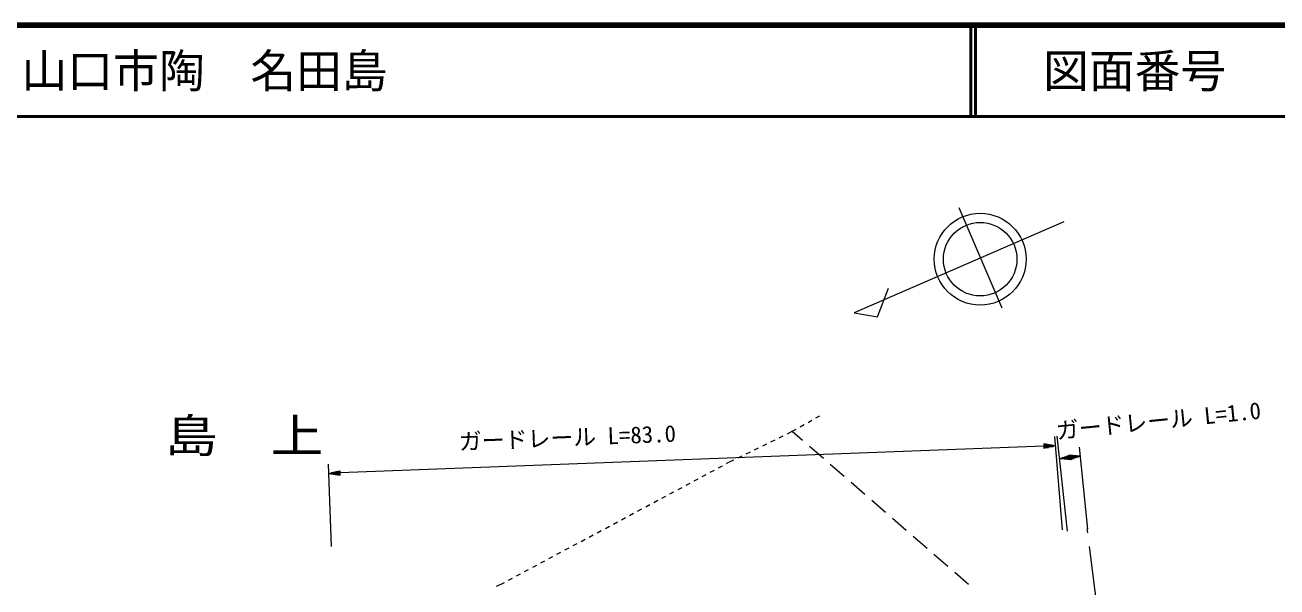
# Model space of a CAD drawing. Units: millimetres, scale not verified. Extents: x 40000 to 680000, y 20000 to 380000.
# Drawn here: x 405413 to 542170, y 318615 to 380000 of the extents above; entities that cross this region are included whole.
import ezdxf
from ezdxf.enums import TextEntityAlignment as Align

# ---------------------------------------------------------------- set-up
doc = ezdxf.new("R2010")
doc.units = ezdxf.units.MM
doc.header["$LTSCALE"] = 1000
doc.linetypes.add('CHAIN', pattern=[18.5, 12, -1.5, 3.5, -1.5])
for name, color, linetype, lineweight in [('M-BGD', 7, 'Continuous', 13), ('M-BMK', 2, 'CHAIN', 13), ('M-BMK-SRVR', 3, 'Continuous', 13), ('M-STR-HTXT', 7, 'Continuous', 13), ('M-TTL', 2, 'Continuous', 140), ('M-TTL-LINE', 7, 'Continuous', 50)]:
    doc.layers.add(name, color=color, linetype=linetype, lineweight=lineweight)
doc.layers.add('M-BMK-HTXT', color=7, linetype='Continuous')
doc.layers.add('M-TTL-TXT', color=7, linetype='Continuous')
doc.styles.add('ＭＳ ゴシック', font='')
doc.styles.get('ＭＳ ゴシック').set_extended_font_data('MS Gothic')

msp = doc.modelspace()

# ---------------------------------------------------------------- linework, layer by layer
at = {"layer": 'M-BGD'}
for p, q in [((490943, 336598), (491378, 336845)), ((491812, 337092), (492224, 337326)), ((487786, 334916), (488236, 335136)), ((488685, 335356), (489228, 335622)), ((489228, 335622), (489639, 335856)), ((489228, 335622), (490354, 334644)), ((490074, 336103), (490509, 336351)), ((485092, 333597), (485541, 333817)), ((485990, 334037), (486439, 334257)), ((486888, 334477), (487337, 334696)), ((491109, 333989), (492620, 332678)), ((482303, 332232), (482847, 332498)), ((483296, 332718), (483745, 332937)), ((484194, 333157), (484643, 333377)), ((480269, 331144), (480710, 331379)), ((481151, 331615), (481592, 331851)), ((482033, 332087), (482303, 332232)), ((493375, 332022), (494885, 330711)), ((477623, 329729), (478064, 329965)), ((478505, 330201), (478946, 330436)), ((479387, 330672), (479828, 330908)), ((495640, 330055), (497150, 328744)), ((474978, 328314), (475419, 328550)), ((475860, 328786), (476301, 329022)), ((476741, 329257), (477182, 329493)), ((472332, 326900), (472773, 327136)), ((473214, 327371), (473655, 327607)), ((474096, 327843), (474537, 328079)), ((497905, 328089), (499416, 326777)), ((469687, 325485), (470128, 325721)), ((470569, 325957), (471010, 326192)), ((471450, 326428), (471891, 326664)), ((500171, 326122), (501681, 324811)), ((467041, 324070), (467482, 324306)), ((467923, 324542), (468364, 324778)), ((468805, 325014), (469246, 325249)), ((502436, 324155), (503946, 322844)), ((464396, 322656), (464837, 322892)), ((465278, 323127), (465718, 323363)), ((466159, 323599), (466600, 323835)), ((461750, 321241), (462191, 321477)), ((462632, 321713), (463073, 321948)), ((463514, 322184), (463955, 322420)), ((504702, 322188), (506212, 320877)), ((459105, 319827), (459546, 320062)), ((459987, 320298), (460427, 320534)), ((460868, 320770), (461309, 321005)), ((506967, 320222), (508477, 318910)), ((456929, 318686), (457511, 318974)), ((457511, 318974), (457782, 319119)), ((458223, 319355), (458664, 319591))]:
    msp.add_line(p, q, dxfattribs=at)
at = {"layer": 'M-BMK'}
msp.add_line((525579, 292799), (521449, 324947), dxfattribs=at)
at = {"layer": 'M-BMK-SRVR'}
for p, q in [((512156, 349063), (507438, 360041)), ((518905, 358505), (495967, 348563)), ((498531, 348140), (499733, 351272)), ((495967, 348563), (498531, 348140))]:
    msp.add_line(p, q, dxfattribs=at)
for radius in [5016, 4013]:
    msp.add_circle((509750, 354420), radius, dxfattribs=at)
at = {"layer": 'M-STR-HTXT'}
for p, q in [((519282, 324705), (518173, 335084)), ((516706, 333988), (439840, 331069)), ((517955, 334035), (516697, 334237)), ((516697, 334237), (516716, 333738)), ((516948, 334197), (516699, 334187)), ((516700, 334138), (517200, 334156)), ((517452, 334116), (516702, 334088)), ((516704, 334038), (517704, 334076)), ((517955, 334035), (516706, 333988)), ((516708, 333938), (517707, 333976)), ((517459, 333916), (516710, 333888)), ((516712, 333838), (517211, 333857)), ((516964, 333797), (516714, 333788)), ((517955, 334035), (516716, 333738)), ((518741, 324844), (517917, 335034)), ((521506, 324929), (520602, 333884)), ((518479, 332664), (519697, 333038)), ((518479, 332664), (519723, 332790)), ((518479, 332664), (519748, 332541)), ((519718, 332839), (518723, 332739)), ((519728, 332740), (518733, 332640)), ((518966, 332814), (519712, 332889)), ((518986, 332615), (519733, 332690)), ((519707, 332939), (519210, 332889)), ((519738, 332640), (519240, 332590)), ((520703, 332889), (519434, 333012)), ((519434, 333012), (519484, 332514)), ((519688, 332987), (519439, 332962)), ((519444, 332912), (519942, 332963)), ((520195, 332938), (519449, 332863)), ((519454, 332964), (519702, 332989)), ((519454, 332813), (520449, 332913)), ((520703, 332889), (519459, 332763)), ((519464, 332713), (520459, 332814)), ((520215, 332739), (519469, 332664)), ((519474, 332614), (519972, 332664)), ((519728, 332589), (519479, 332564)), ((520703, 332889), (519484, 332514)), ((519494, 332566), (519743, 332591)), ((519748, 332541), (519697, 333038)), ((438895, 323027), (438553, 332021)), ((438591, 331021), (439831, 331318)), ((438591, 331021), (439840, 331069)), ((438591, 331021), (439850, 330819)), ((439838, 331119), (438839, 331081)), ((439842, 331019), (438843, 330981)), ((439087, 331140), (439836, 331169)), ((439095, 330940), (439844, 330969)), ((439835, 331219), (439335, 331200)), ((439583, 331259), (439833, 331269)), ((439850, 330819), (439831, 331318)), ((439846, 330919), (439346, 330900)), ((439598, 330859), (439848, 330869))]:
    msp.add_line(p, q, dxfattribs=at)
at = {"layer": 'M-TTL'}
msp.add_line((680000, 380000), (40000, 380000), dxfattribs=at)
at = {"layer": 'M-TTL-LINE'}
for p, q in [((508747, 380000), (508747, 370000)), ((509247, 380000), (509247, 370000)), ((40000, 370000), (680000, 370000))]:
    msp.add_line(p, q, dxfattribs=at)

# ---------------------------------------------------------------- texts
at = {"layer": 'M-BMK-HTXT', "style": 'ＭＳ ゴシック', "width": 1.15}
msp.add_text('島\u3000上', height=3666, dxfattribs=at).set_placement((429355, 332214), align=Align.BOTTOM_CENTER)
at = {"layer": 'M-STR-HTXT', "style": 'ＭＳ ゴシック'}
for s, rotation, p in [('ガードレール L=1.0', 5.762, (529373, 335334)), ('ガードレール L=83.0', 2.175, (464714, 333478))]:
    msp.add_text(s, height=1833, rotation=rotation, dxfattribs=at).set_placement(p, align=Align.BOTTOM_CENTER)
at = {"layer": 'M-TTL-TXT', "style": 'ＭＳ ゴシック'}
msp.add_text('山口市陶\u3000名田島', height=3666, dxfattribs=at).set_placement((405024, 375000), align=Align.MIDDLE_LEFT)
msp.add_text('図面番号', height=3666, dxfattribs=at).set_placement((526622, 375000), align=Align.MIDDLE_CENTER)

doc.saveas('drawing.dxf')
